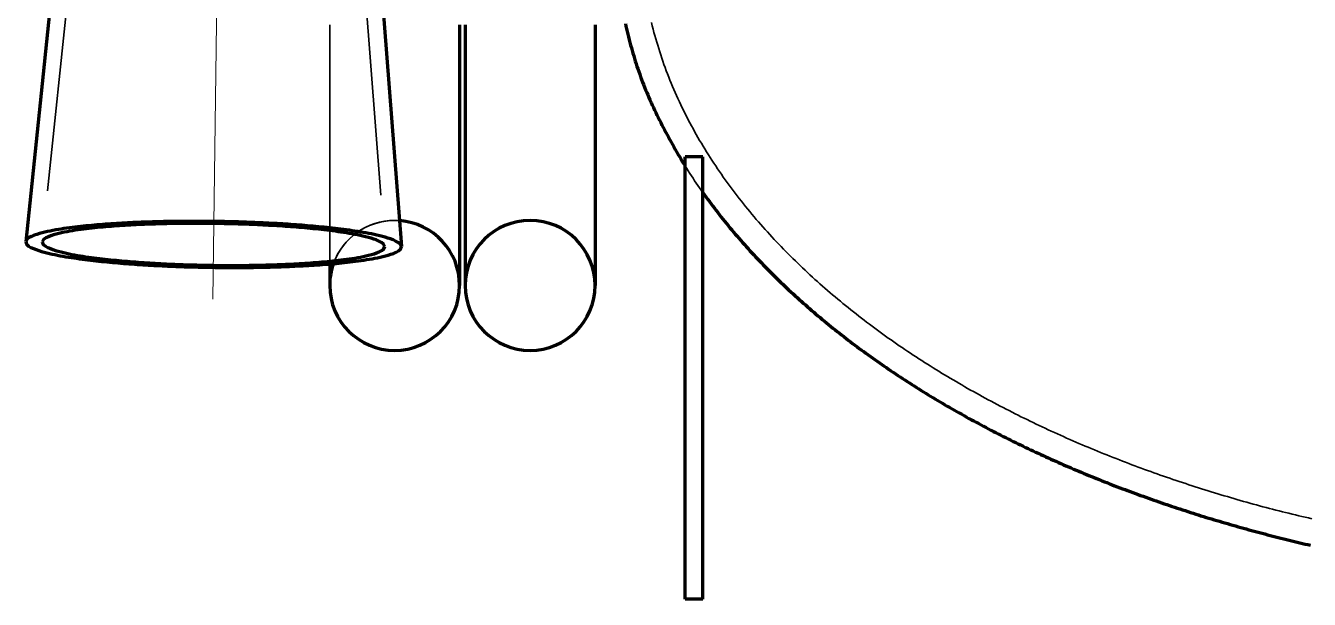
# Model space of a CAD drawing. Header units: millimetres. Extents: x 0 to 2382, y 0 to 420.
# Drawn here: x 259.26 to 282.48, y 216.5 to 226.87 of the extents above; entities that cross this region are included whole.
import ezdxf

# ---------------------------------------------------------------- set-up
doc = ezdxf.new("R2010")
doc.units = ezdxf.units.MM
doc.linetypes.add('IRAM-E-TRAZOS', pattern=[5, 4, -1])
doc.linetypes.add('IRAM-F-TRAZO-PUNTO', pattern=[20, 15, -2, 1, -2])
for name, color, linetype, lineweight in [('01-VISIBLE', 7, 'CONTINUOUS', 70), ('02-OCULTA', 4, 'IRAM-E-TRAZOS', 35), ('03-EJE', 1, 'IRAM-F-TRAZO-PUNTO', 18)]:
    doc.layers.add(name, color=color, linetype=linetype, lineweight=lineweight)

msp = doc.modelspace()

# ---------------------------------------------------------------- linework, layer by layer
at = {"layer": '01-VISIBLE'}
for p, q in [((261.32, 242.789), (259.262, 222.966)), ((264.52, 242.747), (266.061, 222.877)), ((271.512, 224.5), (271.192, 224.5)), ((271.192, 216.5), (271.192, 224.5)), ((271.512, 216.5), (271.512, 224.5)), ((271.512, 216.5), (271.192, 216.5))]:
    msp.add_line(p, q, dxfattribs=at)
for points in [[(267.112, 226.886), (267.112, 226.836), (267.112, 226.786), (267.112, 226.736), (267.112, 226.685), (267.112, 226.635), (267.112, 226.585), (267.112, 226.535), (267.112, 226.485), (267.112, 226.435), (267.112, 226.385), (267.112, 226.335), (267.112, 226.284), (267.112, 226.234), (267.112, 226.184), (267.112, 226.134), (267.112, 226.084), (267.112, 226.034), (267.112, 225.984), (267.112, 225.934), (267.112, 225.884), (267.112, 225.833), (267.112, 225.783), (267.112, 225.733), (267.112, 225.683), (267.112, 225.633), (267.112, 225.583), (267.112, 225.533), (267.112, 225.483), (267.112, 225.433), (267.112, 225.382), (267.112, 225.332), (267.112, 225.282), (267.112, 225.232), (267.112, 225.182), (267.112, 225.132), (267.112, 225.082), (267.112, 225.032), (267.112, 224.981), (267.112, 224.931), (267.112, 224.881), (267.112, 224.831), (267.112, 224.781), (267.112, 224.731), (267.112, 224.681), (267.112, 224.631), (267.112, 224.581), (267.112, 224.53), (267.112, 224.48), (267.112, 224.43), (267.112, 224.38), (267.112, 224.33), (267.112, 224.28), (267.112, 224.23), (267.112, 224.18), (267.112, 224.13), (267.112, 224.079), (267.112, 224.029), (267.112, 223.979), (267.112, 223.929), (267.112, 223.879), (267.112, 223.829), (267.112, 223.779), (267.112, 223.729), (267.112, 223.678), (267.112, 223.628), (267.112, 223.578), (267.112, 223.528), (267.112, 223.478), (267.112, 223.428), (267.112, 223.378), (267.112, 223.328), (267.112, 223.278), (267.112, 223.227), (267.112, 223.177), (267.112, 223.127), (267.112, 223.077), (267.112, 223.027), (267.112, 222.977), (267.112, 222.927), (267.112, 222.877), (267.112, 222.827), (267.112, 222.776), (267.112, 222.726), (267.112, 222.676), (267.112, 222.626), (267.112, 222.576), (267.112, 222.526), (267.112, 222.476), (267.112, 222.426), (267.112, 222.375), (267.112, 222.325), (267.112, 222.275), (267.112, 222.225), (267.112, 222.175)], [(267.212, 226.886), (267.212, 226.836), (267.212, 226.786), (267.212, 226.736), (267.212, 226.685), (267.212, 226.635), (267.212, 226.585), (267.212, 226.535), (267.212, 226.485), (267.212, 226.435), (267.212, 226.385), (267.212, 226.335), (267.212, 226.284), (267.212, 226.234), (267.212, 226.184), (267.212, 226.134), (267.212, 226.084), (267.212, 226.034), (267.212, 225.984), (267.212, 225.934), (267.212, 225.884), (267.212, 225.833), (267.212, 225.783), (267.212, 225.733), (267.212, 225.683), (267.212, 225.633), (267.212, 225.583), (267.212, 225.533), (267.212, 225.483), (267.212, 225.433), (267.212, 225.382), (267.212, 225.332), (267.212, 225.282), (267.212, 225.232), (267.212, 225.182), (267.212, 225.132), (267.212, 225.082), (267.212, 225.032), (267.212, 224.981), (267.212, 224.931), (267.212, 224.881), (267.212, 224.831), (267.212, 224.781), (267.212, 224.731), (267.212, 224.681), (267.212, 224.631), (267.212, 224.581), (267.212, 224.53), (267.212, 224.48), (267.212, 224.43), (267.212, 224.38), (267.212, 224.33), (267.212, 224.28), (267.212, 224.23), (267.212, 224.18), (267.212, 224.13), (267.212, 224.079), (267.212, 224.029), (267.212, 223.979), (267.212, 223.929), (267.212, 223.879), (267.212, 223.829), (267.212, 223.779), (267.212, 223.729), (267.212, 223.678), (267.212, 223.628), (267.212, 223.578), (267.212, 223.528), (267.212, 223.478), (267.212, 223.428), (267.212, 223.378), (267.212, 223.328), (267.212, 223.278), (267.212, 223.227), (267.212, 223.177), (267.212, 223.127), (267.212, 223.077), (267.212, 223.027), (267.212, 222.977), (267.212, 222.927), (267.212, 222.877), (267.212, 222.827), (267.212, 222.776), (267.212, 222.726), (267.212, 222.676), (267.212, 222.626), (267.212, 222.576), (267.212, 222.526), (267.212, 222.476), (267.212, 222.426), (267.212, 222.375), (267.212, 222.325), (267.212, 222.275), (267.212, 222.225), (267.212, 222.175)], [(269.562, 226.886), (269.562, 226.836), (269.562, 226.786), (269.562, 226.736), (269.562, 226.685), (269.562, 226.635), (269.562, 226.585), (269.562, 226.535), (269.562, 226.485), (269.562, 226.435), (269.562, 226.385), (269.562, 226.335), (269.562, 226.284), (269.562, 226.234), (269.562, 226.184), (269.562, 226.134), (269.562, 226.084), (269.562, 226.034), (269.562, 225.984), (269.562, 225.934), (269.562, 225.884), (269.562, 225.833), (269.562, 225.783), (269.562, 225.733), (269.562, 225.683), (269.562, 225.633), (269.562, 225.583), (269.562, 225.533), (269.562, 225.483), (269.562, 225.433), (269.562, 225.382), (269.562, 225.332), (269.562, 225.282), (269.562, 225.232), (269.562, 225.182), (269.562, 225.132), (269.562, 225.082), (269.562, 225.032), (269.562, 224.981), (269.562, 224.931), (269.562, 224.881), (269.562, 224.831), (269.562, 224.781), (269.562, 224.731), (269.562, 224.681), (269.562, 224.631), (269.562, 224.581), (269.562, 224.53), (269.562, 224.48), (269.562, 224.43), (269.562, 224.38), (269.562, 224.33), (269.562, 224.28), (269.562, 224.23), (269.562, 224.18), (269.562, 224.13), (269.562, 224.079), (269.562, 224.029), (269.562, 223.979), (269.562, 223.929), (269.562, 223.879), (269.562, 223.829), (269.562, 223.779), (269.562, 223.729), (269.562, 223.678), (269.562, 223.628), (269.562, 223.578), (269.562, 223.528), (269.562, 223.478), (269.562, 223.428), (269.562, 223.378), (269.562, 223.328), (269.562, 223.278), (269.562, 223.227), (269.562, 223.177), (269.562, 223.127), (269.562, 223.077), (269.562, 223.027), (269.562, 222.977), (269.562, 222.927), (269.562, 222.877), (269.562, 222.827), (269.562, 222.776), (269.562, 222.726), (269.562, 222.676), (269.562, 222.626), (269.562, 222.576), (269.562, 222.526), (269.562, 222.476), (269.562, 222.426), (269.562, 222.375), (269.562, 222.325), (269.562, 222.275), (269.562, 222.225), (269.562, 222.175)], [(270.11, 226.911), (270.121, 226.862), (270.133, 226.813), (270.144, 226.764), (270.156, 226.716), (270.168, 226.667), (270.18, 226.618), (270.193, 226.57), (270.206, 226.521), (270.219, 226.473), (270.233, 226.424), (270.247, 226.376), (270.261, 226.328), (270.275, 226.28), (270.29, 226.232), (270.305, 226.184), (270.32, 226.136), (270.336, 226.089), (270.352, 226.041), (270.369, 225.994), (270.386, 225.947), (270.403, 225.899), (270.421, 225.852), (270.439, 225.806), (270.458, 225.759), (270.476, 225.712), (270.496, 225.666), (270.515, 225.62), (270.535, 225.574), (270.555, 225.528), (270.575, 225.482), (270.596, 225.436), (270.617, 225.391), (270.638, 225.345), (270.66, 225.3), (270.682, 225.254), (270.704, 225.209), (270.726, 225.164), (270.749, 225.12), (270.771, 225.075), (270.794, 225.03), (270.818, 224.986), (270.841, 224.941), (270.865, 224.897), (270.889, 224.853), (270.913, 224.809), (270.937, 224.765), (270.962, 224.721), (270.987, 224.678), (271.012, 224.634), (271.037, 224.591), (271.062, 224.548), (271.088, 224.504), (271.114, 224.461), (271.14, 224.418), (271.166, 224.376), (271.192, 224.333)], [(271.512, 223.853), (271.542, 223.812), (271.571, 223.771), (271.6, 223.731), (271.63, 223.69), (271.66, 223.65), (271.69, 223.61), (271.72, 223.57), (271.751, 223.53), (271.782, 223.491), (271.813, 223.451), (271.844, 223.412), (271.875, 223.373), (271.906, 223.334), (271.938, 223.295), (271.97, 223.256), (272.002, 223.218), (272.034, 223.179), (272.066, 223.141), (272.099, 223.103), (272.131, 223.065), (272.164, 223.027), (272.197, 222.989), (272.23, 222.952), (272.263, 222.914), (272.297, 222.877), (272.33, 222.84), (272.364, 222.803), (272.398, 222.766), (272.432, 222.729), (272.466, 222.692), (272.501, 222.656), (272.535, 222.62), (272.57, 222.583), (272.605, 222.547), (272.64, 222.511), (272.675, 222.476), (272.71, 222.44), (272.745, 222.405), (272.781, 222.369), (272.816, 222.334), (272.852, 222.299), (272.888, 222.264), (272.924, 222.229), (272.96, 222.195), (272.996, 222.16), (273.033, 222.126), (273.069, 222.091), (273.106, 222.057), (273.143, 222.023), (273.18, 221.989), (273.217, 221.956), (273.254, 221.922), (273.291, 221.889), (273.329, 221.855), (273.366, 221.822), (273.404, 221.789), (273.442, 221.756), (273.48, 221.724), (273.518, 221.691), (273.556, 221.658), (273.594, 221.626), (273.633, 221.594), (273.671, 221.562), (273.71, 221.53), (273.748, 221.498), (273.787, 221.466), (273.826, 221.435), (273.865, 221.404), (273.904, 221.372), (273.944, 221.341), (273.983, 221.31), (274.022, 221.279), (274.062, 221.249), (274.102, 221.218), (274.141, 221.187), (274.181, 221.157), (274.221, 221.127), (274.261, 221.097), (274.301, 221.067), (274.342, 221.037), (274.382, 221.007), (274.422, 220.978), (274.463, 220.948), (274.504, 220.919), (274.544, 220.89), (274.585, 220.861), (274.626, 220.832), (274.667, 220.803), (274.708, 220.774), (274.749, 220.745), (274.79, 220.717), (274.832, 220.689), (274.873, 220.66), (274.915, 220.632), (274.956, 220.604), (274.998, 220.576), (275.039, 220.549), (275.081, 220.521), (275.123, 220.494), (275.165, 220.466), (275.207, 220.439), (275.249, 220.412), (275.291, 220.385), (275.334, 220.358), (275.376, 220.331), (275.419, 220.305), (275.461, 220.278), (275.504, 220.252), (275.546, 220.225), (275.589, 220.199), (275.632, 220.173), (275.675, 220.147), (275.718, 220.121), (275.761, 220.096), (275.804, 220.07), (275.847, 220.045), (275.89, 220.019), (275.933, 219.994), (275.977, 219.969), (276.02, 219.944), (276.064, 219.919), (276.107, 219.894), (276.151, 219.87), (276.194, 219.845), (276.238, 219.821), (276.282, 219.796), (276.326, 219.772), (276.37, 219.748), (276.414, 219.724), (276.458, 219.7), (276.502, 219.677), (276.546, 219.653), (276.59, 219.629), (276.635, 219.606), (276.679, 219.583), (276.723, 219.56), (276.768, 219.536), (276.812, 219.514), (276.857, 219.491), (276.902, 219.468), (276.946, 219.445), (276.991, 219.423), (277.036, 219.4), (277.081, 219.378), (277.126, 219.356), (277.171, 219.334), (277.216, 219.312), (277.261, 219.29), (277.306, 219.268), (277.351, 219.246), (277.396, 219.225), (277.441, 219.203), (277.487, 219.182), (277.532, 219.161), (277.578, 219.14), (277.623, 219.119), (277.669, 219.098), (277.714, 219.077), (277.76, 219.056), (277.805, 219.036), (277.851, 219.015), (277.897, 218.995), (277.943, 218.975), (277.989, 218.954), (278.035, 218.934), (278.08, 218.914), (278.126, 218.894), (278.173, 218.875), (278.219, 218.855), (278.265, 218.835), (278.311, 218.816), (278.357, 218.797), (278.403, 218.777), (278.45, 218.758), (278.496, 218.739), (278.542, 218.72), (278.589, 218.701), (278.635, 218.683), (278.682, 218.664), (278.728, 218.645), (278.775, 218.627), (278.821, 218.609), (278.868, 218.59), (278.915, 218.572), (278.961, 218.554), (279.008, 218.536), (279.055, 218.518), (279.102, 218.5), (279.149, 218.483), (279.196, 218.465), (279.243, 218.448), (279.29, 218.43), (279.337, 218.413), (279.384, 218.396), (279.431, 218.379), (279.478, 218.362), (279.525, 218.345), (279.572, 218.328), (279.62, 218.311), (279.667, 218.295), (279.714, 218.278), (279.761, 218.262), (279.809, 218.246), (279.856, 218.229), (279.904, 218.213), (279.951, 218.197), (279.999, 218.181), (280.046, 218.165), (280.094, 218.15), (280.141, 218.134), (280.189, 218.118), (280.237, 218.103), (280.284, 218.087), (280.332, 218.072), (280.38, 218.057), (280.427, 218.042), (280.475, 218.027), (280.523, 218.012), (280.571, 217.997), (280.619, 217.982), (280.667, 217.968), (280.715, 217.953), (280.763, 217.939), (280.811, 217.924), (280.859, 217.91), (280.907, 217.896), (280.955, 217.882), (281.003, 217.868), (281.051, 217.854), (281.099, 217.84), (281.147, 217.826), (281.195, 217.813), (281.244, 217.799), (281.292, 217.786), (281.34, 217.772), (281.389, 217.759), (281.437, 217.746), (281.485, 217.733), (281.534, 217.72), (281.582, 217.707), (281.63, 217.694), (281.679, 217.681), (281.727, 217.668), (281.776, 217.656), (281.824, 217.643), (281.873, 217.631), (281.921, 217.619), (281.97, 217.606), (282.019, 217.594), (282.067, 217.582), (282.116, 217.57), (282.165, 217.558), (282.213, 217.547), (282.262, 217.535), (282.311, 217.523), (282.36, 217.512), (282.408, 217.5), (282.457, 217.489), (282.506, 217.478)], [(264.361, 223.254), (264.311, 223.258), (264.261, 223.262), (264.211, 223.266), (264.161, 223.269), (264.111, 223.273), (264.061, 223.276), (264.011, 223.28), (263.961, 223.283), (263.911, 223.286), (263.861, 223.289), (263.811, 223.292), (263.76, 223.295), (263.71, 223.297), (263.66, 223.3), (263.61, 223.302), (263.56, 223.305), (263.51, 223.307), (263.46, 223.309), (263.41, 223.311), (263.36, 223.313), (263.309, 223.315), (263.259, 223.317), (263.209, 223.319), (263.159, 223.32), (263.109, 223.322), (263.059, 223.323), (263.008, 223.324), (262.958, 223.326), (262.908, 223.327), (262.858, 223.328), (262.808, 223.329), (262.758, 223.33), (262.708, 223.33), (262.657, 223.331), (262.607, 223.332), (262.557, 223.332), (262.507, 223.333), (262.457, 223.333), (262.406, 223.333), (262.356, 223.333), (262.306, 223.333), (262.256, 223.333), (262.206, 223.333), (262.156, 223.333), (262.105, 223.333), (262.055, 223.332), (262.005, 223.332), (261.955, 223.331), (261.905, 223.33), (261.855, 223.33), (261.804, 223.329), (261.754, 223.328), (261.704, 223.327), (261.654, 223.325), (261.604, 223.324), (261.554, 223.323), (261.504, 223.321), (261.453, 223.319), (261.403, 223.318), (261.353, 223.316), (261.303, 223.314), (261.253, 223.312), (261.203, 223.31), (261.153, 223.307), (261.102, 223.305), (261.052, 223.302), (261.002, 223.3), (260.952, 223.297), (260.902, 223.294), (260.852, 223.291), (260.802, 223.287), (260.752, 223.284), (260.702, 223.28), (260.652, 223.277), (260.602, 223.273), (260.552, 223.269), (260.502, 223.264), (260.452, 223.26), (260.402, 223.255), (260.352, 223.25), (260.302, 223.245), (260.252, 223.24), (260.202, 223.234), (260.152, 223.228), (260.103, 223.222), (260.053, 223.216), (260.003, 223.209), (259.953, 223.202), (259.904, 223.194), (259.854, 223.186), (259.805, 223.178), (259.756, 223.169), (259.706, 223.159), (259.657, 223.149), (259.608, 223.138), (259.56, 223.126), (259.511, 223.113), (259.463, 223.098), (259.416, 223.082), (259.369, 223.062), (259.325, 223.039), (259.285, 223.009), (259.262, 222.966)], [(264.211, 223.224), (264.161, 223.228), (264.111, 223.232), (264.061, 223.236), (264.011, 223.239), (263.961, 223.243), (263.911, 223.246), (263.861, 223.25), (263.811, 223.253), (263.761, 223.256), (263.711, 223.259), (263.661, 223.261), (263.611, 223.264), (263.561, 223.267), (263.511, 223.269), (263.461, 223.271), (263.411, 223.274), (263.361, 223.276), (263.311, 223.278), (263.26, 223.28), (263.21, 223.281), (263.16, 223.283), (263.11, 223.285), (263.06, 223.286), (263.01, 223.288), (262.96, 223.289), (262.91, 223.29), (262.86, 223.291), (262.81, 223.292), (262.759, 223.293), (262.709, 223.294), (262.659, 223.294), (262.609, 223.295), (262.559, 223.296), (262.509, 223.296), (262.459, 223.296), (262.409, 223.296), (262.358, 223.297), (262.308, 223.297), (262.258, 223.296), (262.208, 223.296), (262.158, 223.296), (262.108, 223.295), (262.058, 223.295), (262.008, 223.294), (261.957, 223.294), (261.907, 223.293), (261.857, 223.292), (261.807, 223.291), (261.757, 223.29), (261.707, 223.288), (261.657, 223.287), (261.607, 223.285), (261.557, 223.284), (261.506, 223.282), (261.456, 223.28), (261.406, 223.278), (261.356, 223.276), (261.306, 223.274), (261.256, 223.271), (261.206, 223.269), (261.156, 223.266), (261.106, 223.263), (261.056, 223.26), (261.006, 223.257), (260.956, 223.254), (260.906, 223.251), (260.856, 223.247), (260.806, 223.243), (260.756, 223.239), (260.706, 223.235), (260.656, 223.23), (260.606, 223.226), (260.556, 223.221), (260.506, 223.216), (260.456, 223.21), (260.407, 223.205), (260.357, 223.199), (260.307, 223.193), (260.257, 223.186), (260.208, 223.179), (260.158, 223.172), (260.109, 223.164), (260.059, 223.155), (260.01, 223.146), (259.961, 223.137), (259.912, 223.126), (259.863, 223.115), (259.814, 223.103), (259.766, 223.089), (259.719, 223.073), (259.672, 223.055), (259.627, 223.033), (259.586, 223.004), (259.562, 222.961)], [(265.761, 222.88), (265.737, 222.924), (265.697, 222.954), (265.652, 222.978), (265.605, 222.997), (265.558, 223.014), (265.51, 223.029), (265.461, 223.043), (265.412, 223.056), (265.363, 223.067), (265.313, 223.078), (265.264, 223.088), (265.214, 223.098), (265.164, 223.107), (265.115, 223.116), (265.065, 223.124), (265.015, 223.132), (264.965, 223.14), (264.915, 223.147), (264.865, 223.154), (264.815, 223.161), (264.764, 223.167), (264.714, 223.173), (264.664, 223.179), (264.614, 223.185), (264.564, 223.191), (264.513, 223.196), (264.463, 223.201), (264.413, 223.206), (264.362, 223.211), (264.312, 223.215), (264.262, 223.22), (264.211, 223.224)], [(266.061, 222.877), (266.038, 222.921), (265.999, 222.953), (265.954, 222.977), (265.908, 222.998), (265.861, 223.016), (265.812, 223.032), (265.764, 223.046), (265.715, 223.06), (265.666, 223.072), (265.616, 223.084), (265.567, 223.094), (265.517, 223.105), (265.467, 223.115), (265.418, 223.124), (265.368, 223.133), (265.318, 223.141), (265.268, 223.149), (265.218, 223.157), (265.167, 223.164), (265.117, 223.172), (265.067, 223.179), (265.017, 223.185), (264.966, 223.192), (264.916, 223.198), (264.866, 223.204), (264.815, 223.21), (264.765, 223.215), (264.715, 223.221), (264.664, 223.226), (264.614, 223.231), (264.563, 223.236), (264.513, 223.24), (264.462, 223.245), (264.412, 223.249), (264.361, 223.254)], [(259.262, 222.966), (259.278, 222.919), (259.315, 222.886), (259.358, 222.861), (259.404, 222.84), (259.45, 222.822), (259.498, 222.805), (259.546, 222.791), (259.594, 222.777), (259.642, 222.765), (259.691, 222.753), (259.74, 222.742), (259.789, 222.732), (259.838, 222.722), (259.887, 222.713), (259.937, 222.704), (259.986, 222.695), (260.035, 222.687), (260.085, 222.679), (260.134, 222.672), (260.184, 222.665), (260.233, 222.658), (260.283, 222.651), (260.333, 222.645), (260.382, 222.638), (260.432, 222.632), (260.482, 222.627), (260.532, 222.621), (260.581, 222.616), (260.631, 222.61), (260.681, 222.605), (260.731, 222.6), (260.781, 222.596), (260.831, 222.591), (260.881, 222.587), (260.93, 222.582), (260.98, 222.578), (261.03, 222.574), (261.08, 222.57), (261.13, 222.566), (261.18, 222.563), (261.23, 222.559), (261.28, 222.556), (261.33, 222.552), (261.38, 222.549), (261.43, 222.546), (261.48, 222.543), (261.53, 222.54), (261.58, 222.538), (261.63, 222.535), (261.68, 222.533), (261.73, 222.53), (261.78, 222.528), (261.83, 222.526), (261.88, 222.523), (261.93, 222.521), (261.98, 222.519), (262.03, 222.518), (262.08, 222.516), (262.13, 222.514), (262.18, 222.513), (262.23, 222.511), (262.28, 222.51), (262.331, 222.509), (262.381, 222.507), (262.431, 222.506), (262.481, 222.505), (262.531, 222.504), (262.581, 222.503), (262.631, 222.503), (262.681, 222.502), (262.731, 222.501), (262.781, 222.501), (262.831, 222.501), (262.881, 222.5), (262.931, 222.5), (262.982, 222.5), (263.032, 222.5), (263.082, 222.5), (263.132, 222.5), (263.182, 222.5), (263.232, 222.501), (263.282, 222.501), (263.332, 222.502), (263.382, 222.502), (263.432, 222.503), (263.482, 222.504), (263.532, 222.505), (263.582, 222.506), (263.632, 222.507), (263.683, 222.508), (263.733, 222.51), (263.783, 222.511), (263.833, 222.513), (263.883, 222.514), (263.933, 222.516), (263.983, 222.518), (264.033, 222.52), (264.083, 222.522), (264.133, 222.524), (264.183, 222.527), (264.233, 222.529), (264.283, 222.532), (264.333, 222.534), (264.383, 222.537), (264.433, 222.54), (264.483, 222.543), (264.533, 222.547), (264.583, 222.55), (264.633, 222.554), (264.683, 222.558), (264.733, 222.562), (264.783, 222.566), (264.833, 222.57), (264.882, 222.574), (264.932, 222.579), (264.982, 222.584), (265.032, 222.589), (265.082, 222.595), (265.131, 222.6), (265.181, 222.606), (265.231, 222.612), (265.281, 222.619), (265.33, 222.626), (265.38, 222.633), (265.429, 222.641), (265.479, 222.649), (265.528, 222.657), (265.577, 222.666), (265.626, 222.676), (265.675, 222.686), (265.724, 222.698), (265.773, 222.71), (265.821, 222.723), (265.869, 222.738), (265.916, 222.755), (265.962, 222.775), (266.006, 222.799), (266.044, 222.831), (266.061, 222.877)], [(259.562, 222.961), (259.579, 222.916), (259.618, 222.884), (259.662, 222.86), (259.709, 222.84), (259.756, 222.822), (259.804, 222.807), (259.852, 222.793), (259.901, 222.78), (259.95, 222.768), (259.999, 222.757), (260.048, 222.747), (260.098, 222.737), (260.147, 222.728), (260.197, 222.719), (260.247, 222.711), (260.296, 222.703), (260.346, 222.695), (260.396, 222.688), (260.446, 222.681), (260.496, 222.674), (260.546, 222.668), (260.596, 222.661), (260.646, 222.655), (260.696, 222.65), (260.746, 222.644), (260.796, 222.639), (260.846, 222.634), (260.896, 222.629), (260.946, 222.624), (260.997, 222.619), (261.047, 222.615), (261.097, 222.611), (261.147, 222.606), (261.197, 222.602), (261.248, 222.599), (261.298, 222.595), (261.348, 222.591), (261.398, 222.588), (261.449, 222.585), (261.499, 222.581), (261.549, 222.578), (261.599, 222.575), (261.65, 222.573), (261.7, 222.57), (261.75, 222.567), (261.801, 222.565), (261.851, 222.562), (261.901, 222.56), (261.952, 222.558), (262.002, 222.556), (262.052, 222.554), (262.103, 222.552), (262.153, 222.55), (262.203, 222.549), (262.254, 222.547), (262.304, 222.546), (262.354, 222.545), (262.405, 222.543), (262.455, 222.542), (262.505, 222.541), (262.556, 222.54), (262.606, 222.54), (262.656, 222.539), (262.707, 222.538), (262.757, 222.538), (262.808, 222.537), (262.858, 222.537), (262.908, 222.537), (262.959, 222.537), (263.009, 222.537), (263.059, 222.537), (263.11, 222.537), (263.16, 222.537), (263.211, 222.538), (263.261, 222.538), (263.311, 222.539), (263.362, 222.54), (263.412, 222.54), (263.462, 222.541), (263.513, 222.542), (263.563, 222.544), (263.613, 222.545), (263.664, 222.546), (263.714, 222.548), (263.765, 222.549), (263.815, 222.551), (263.865, 222.553), (263.916, 222.555), (263.966, 222.557), (264.016, 222.559), (264.066, 222.562), (264.117, 222.564), (264.167, 222.567), (264.217, 222.57), (264.268, 222.573), (264.318, 222.576), (264.368, 222.579), (264.418, 222.583), (264.469, 222.587), (264.519, 222.59), (264.569, 222.594), (264.619, 222.599), (264.669, 222.603), (264.72, 222.608), (264.77, 222.613), (264.82, 222.618), (264.87, 222.623), (264.92, 222.629), (264.97, 222.635), (265.02, 222.641), (265.07, 222.648), (265.12, 222.655), (265.17, 222.662), (265.219, 222.67), (265.269, 222.679), (265.319, 222.688), (265.368, 222.698), (265.417, 222.708), (265.466, 222.72), (265.515, 222.733), (265.563, 222.747), (265.611, 222.763), (265.658, 222.781), (265.702, 222.805), (265.742, 222.835), (265.761, 222.88)], [(264.762, 222.564), (264.762, 222.508), (264.762, 222.453), (264.762, 222.397), (264.762, 222.342), (264.762, 222.286), (264.762, 222.231), (264.762, 222.175)]]:
    msp.add_lwpolyline(points, dxfattribs=at)
for centre, start, end in [((265.937, 222.175), 0, 85.7583), ((268.387, 222.175), 90, 180), ((268.387, 222.175), 0, 90), ((265.937, 222.175), 160.3675, 180), ((265.937, 222.175), -180, -90), ((265.937, 222.175), 179.9981, -180), ((265.937, 222.175), 180, 0), ((265.937, 222.175), -90, 0), ((265.937, 222.175), 0, 0.0019), ((268.387, 222.175), -180, -90), ((268.387, 222.175), 179.9981, -180), ((268.387, 222.175), 180, 0), ((268.387, 222.175), -90, 0), ((268.387, 222.175), 0, 0.0019)]:
    msp.add_arc(centre, 1.175, start, end, dxfattribs=at)
at = {"layer": '02-OCULTA'}
for p, q in [((261.62, 242.785), (259.562, 222.961)), ((264.22, 242.751), (265.761, 222.88)), ((271.512, 224.5), (271.192, 224.5)), ((271.192, 216.5), (271.192, 224.5)), ((271.512, 216.5), (271.512, 224.5)), ((271.512, 216.5), (271.192, 216.5))]:
    msp.add_line(p, q, dxfattribs=at)
for points in [[(264.762, 226.886), (264.762, 226.836), (264.762, 226.786), (264.762, 226.736), (264.762, 226.685), (264.762, 226.635), (264.762, 226.585), (264.762, 226.535), (264.762, 226.485), (264.762, 226.435), (264.762, 226.385), (264.762, 226.335), (264.762, 226.284), (264.762, 226.234), (264.762, 226.184), (264.762, 226.134), (264.762, 226.084), (264.762, 226.034), (264.762, 225.984), (264.762, 225.934), (264.762, 225.884), (264.762, 225.833), (264.762, 225.783), (264.762, 225.733), (264.762, 225.683), (264.762, 225.633), (264.762, 225.583), (264.762, 225.533), (264.762, 225.483), (264.762, 225.433), (264.762, 225.382), (264.762, 225.332), (264.762, 225.282), (264.762, 225.232), (264.762, 225.182), (264.762, 225.132), (264.762, 225.082), (264.762, 225.032), (264.762, 224.981), (264.762, 224.931), (264.762, 224.881), (264.762, 224.831), (264.762, 224.781), (264.762, 224.731), (264.762, 224.681), (264.762, 224.631), (264.762, 224.581), (264.762, 224.53), (264.762, 224.48), (264.762, 224.43), (264.762, 224.38), (264.762, 224.33), (264.762, 224.28), (264.762, 224.23), (264.762, 224.18), (264.762, 224.13), (264.762, 224.079), (264.762, 224.029), (264.762, 223.979), (264.762, 223.929), (264.762, 223.879), (264.762, 223.829), (264.762, 223.779), (264.762, 223.729), (264.762, 223.678), (264.762, 223.628), (264.762, 223.578), (264.762, 223.528), (264.762, 223.478), (264.762, 223.428), (264.762, 223.378), (264.762, 223.328), (264.762, 223.278), (264.762, 223.227), (264.762, 223.177), (264.762, 223.127), (264.762, 223.077), (264.762, 223.027), (264.762, 222.977), (264.762, 222.927), (264.762, 222.877), (264.762, 222.827), (264.762, 222.776), (264.762, 222.726), (264.762, 222.676), (264.762, 222.626), (264.762, 222.576), (264.762, 222.526), (264.762, 222.476), (264.762, 222.426), (264.762, 222.375), (264.762, 222.325), (264.762, 222.275), (264.762, 222.225), (264.762, 222.175)], [(264.762, 226.879), (264.762, 226.829), (264.762, 226.779), (264.762, 226.728), (264.762, 226.678), (264.762, 226.628), (264.762, 226.578), (264.762, 226.528), (264.762, 226.477), (264.762, 226.427), (264.762, 226.377), (264.762, 226.327), (264.762, 226.277), (264.762, 226.227), (264.762, 226.176), (264.762, 226.126), (264.762, 226.076), (264.762, 226.026), (264.762, 225.976), (264.762, 225.926), (264.762, 225.875), (264.762, 225.825), (264.762, 225.775), (264.762, 225.725), (264.762, 225.675), (264.762, 225.625), (264.762, 225.574), (264.762, 225.524), (264.762, 225.474), (264.762, 225.424), (264.762, 225.374), (264.762, 225.323), (264.762, 225.273), (264.762, 225.223), (264.762, 225.173), (264.762, 225.123), (264.762, 225.073), (264.762, 225.022), (264.762, 224.972), (264.762, 224.922), (264.762, 224.872), (264.762, 224.822), (264.762, 224.772), (264.762, 224.721), (264.762, 224.671), (264.762, 224.621), (264.762, 224.571), (264.762, 224.521), (264.762, 224.471), (264.762, 224.42), (264.762, 224.37), (264.762, 224.32), (264.762, 224.27), (264.762, 224.22), (264.762, 224.169), (264.762, 224.119), (264.762, 224.069), (264.762, 224.019), (264.762, 223.969), (264.762, 223.919), (264.762, 223.868), (264.762, 223.818), (264.762, 223.768), (264.762, 223.718), (264.762, 223.668), (264.762, 223.618), (264.762, 223.567), (264.762, 223.517), (264.762, 223.467), (264.762, 223.417), (264.762, 223.367), (264.762, 223.317), (264.762, 223.266), (264.762, 223.216), (264.762, 223.166), (264.762, 223.116), (264.762, 223.066), (264.762, 223.015), (264.762, 222.965), (264.762, 222.915), (264.762, 222.865), (264.762, 222.815), (264.762, 222.765), (264.762, 222.714), (264.762, 222.664), (264.762, 222.614), (264.762, 222.564)], [(267.112, 226.886), (267.112, 226.836), (267.112, 226.786), (267.112, 226.736), (267.112, 226.685), (267.112, 226.635), (267.112, 226.585), (267.112, 226.535), (267.112, 226.485), (267.112, 226.435), (267.112, 226.385), (267.112, 226.335), (267.112, 226.284), (267.112, 226.234), (267.112, 226.184), (267.112, 226.134), (267.112, 226.084), (267.112, 226.034), (267.112, 225.984), (267.112, 225.934), (267.112, 225.884), (267.112, 225.833), (267.112, 225.783), (267.112, 225.733), (267.112, 225.683), (267.112, 225.633), (267.112, 225.583), (267.112, 225.533), (267.112, 225.483), (267.112, 225.433), (267.112, 225.382), (267.112, 225.332), (267.112, 225.282), (267.112, 225.232), (267.112, 225.182), (267.112, 225.132), (267.112, 225.082), (267.112, 225.032), (267.112, 224.981), (267.112, 224.931), (267.112, 224.881), (267.112, 224.831), (267.112, 224.781), (267.112, 224.731), (267.112, 224.681), (267.112, 224.631), (267.112, 224.581), (267.112, 224.53), (267.112, 224.48), (267.112, 224.43), (267.112, 224.38), (267.112, 224.33), (267.112, 224.28), (267.112, 224.23), (267.112, 224.18), (267.112, 224.13), (267.112, 224.079), (267.112, 224.029), (267.112, 223.979), (267.112, 223.929), (267.112, 223.879), (267.112, 223.829), (267.112, 223.779), (267.112, 223.729), (267.112, 223.678), (267.112, 223.628), (267.112, 223.578), (267.112, 223.528), (267.112, 223.478), (267.112, 223.428), (267.112, 223.378), (267.112, 223.328), (267.112, 223.278), (267.112, 223.227), (267.112, 223.177), (267.112, 223.127), (267.112, 223.077), (267.112, 223.027), (267.112, 222.977), (267.112, 222.927), (267.112, 222.877), (267.112, 222.827), (267.112, 222.776), (267.112, 222.726), (267.112, 222.676), (267.112, 222.626), (267.112, 222.576), (267.112, 222.526), (267.112, 222.476), (267.112, 222.426), (267.112, 222.375), (267.112, 222.325), (267.112, 222.275), (267.112, 222.225), (267.112, 222.175)], [(267.212, 226.886), (267.212, 226.836), (267.212, 226.786), (267.212, 226.736), (267.212, 226.685), (267.212, 226.635), (267.212, 226.585), (267.212, 226.535), (267.212, 226.485), (267.212, 226.435), (267.212, 226.385), (267.212, 226.335), (267.212, 226.284), (267.212, 226.234), (267.212, 226.184), (267.212, 226.134), (267.212, 226.084), (267.212, 226.034), (267.212, 225.984), (267.212, 225.934), (267.212, 225.884), (267.212, 225.833), (267.212, 225.783), (267.212, 225.733), (267.212, 225.683), (267.212, 225.633), (267.212, 225.583), (267.212, 225.533), (267.212, 225.483), (267.212, 225.433), (267.212, 225.382), (267.212, 225.332), (267.212, 225.282), (267.212, 225.232), (267.212, 225.182), (267.212, 225.132), (267.212, 225.082), (267.212, 225.032), (267.212, 224.981), (267.212, 224.931), (267.212, 224.881), (267.212, 224.831), (267.212, 224.781), (267.212, 224.731), (267.212, 224.681), (267.212, 224.631), (267.212, 224.581), (267.212, 224.53), (267.212, 224.48), (267.212, 224.43), (267.212, 224.38), (267.212, 224.33), (267.212, 224.28), (267.212, 224.23), (267.212, 224.18), (267.212, 224.13), (267.212, 224.079), (267.212, 224.029), (267.212, 223.979), (267.212, 223.929), (267.212, 223.879), (267.212, 223.829), (267.212, 223.779), (267.212, 223.729), (267.212, 223.678), (267.212, 223.628), (267.212, 223.578), (267.212, 223.528), (267.212, 223.478), (267.212, 223.428), (267.212, 223.378), (267.212, 223.328), (267.212, 223.278), (267.212, 223.227), (267.212, 223.177), (267.212, 223.127), (267.212, 223.077), (267.212, 223.027), (267.212, 222.977), (267.212, 222.927), (267.212, 222.877), (267.212, 222.827), (267.212, 222.776), (267.212, 222.726), (267.212, 222.676), (267.212, 222.626), (267.212, 222.576), (267.212, 222.526), (267.212, 222.476), (267.212, 222.426), (267.212, 222.375), (267.212, 222.325), (267.212, 222.275), (267.212, 222.225), (267.212, 222.175)], [(269.562, 226.886), (269.562, 226.836), (269.562, 226.786), (269.562, 226.736), (269.562, 226.685), (269.562, 226.635), (269.562, 226.585), (269.562, 226.535), (269.562, 226.485), (269.562, 226.435), (269.562, 226.385), (269.562, 226.335), (269.562, 226.284), (269.562, 226.234), (269.562, 226.184), (269.562, 226.134), (269.562, 226.084), (269.562, 226.034), (269.562, 225.984), (269.562, 225.934), (269.562, 225.884), (269.562, 225.833), (269.562, 225.783), (269.562, 225.733), (269.562, 225.683), (269.562, 225.633), (269.562, 225.583), (269.562, 225.533), (269.562, 225.483), (269.562, 225.433), (269.562, 225.382), (269.562, 225.332), (269.562, 225.282), (269.562, 225.232), (269.562, 225.182), (269.562, 225.132), (269.562, 225.082), (269.562, 225.032), (269.562, 224.981), (269.562, 224.931), (269.562, 224.881), (269.562, 224.831), (269.562, 224.781), (269.562, 224.731), (269.562, 224.681), (269.562, 224.631), (269.562, 224.581), (269.562, 224.53), (269.562, 224.48), (269.562, 224.43), (269.562, 224.38), (269.562, 224.33), (269.562, 224.28), (269.562, 224.23), (269.562, 224.18), (269.562, 224.13), (269.562, 224.079), (269.562, 224.029), (269.562, 223.979), (269.562, 223.929), (269.562, 223.879), (269.562, 223.829), (269.562, 223.779), (269.562, 223.729), (269.562, 223.678), (269.562, 223.628), (269.562, 223.578), (269.562, 223.528), (269.562, 223.478), (269.562, 223.428), (269.562, 223.378), (269.562, 223.328), (269.562, 223.278), (269.562, 223.227), (269.562, 223.177), (269.562, 223.127), (269.562, 223.077), (269.562, 223.027), (269.562, 222.977), (269.562, 222.927), (269.562, 222.877), (269.562, 222.827), (269.562, 222.776), (269.562, 222.726), (269.562, 222.676), (269.562, 222.626), (269.562, 222.576), (269.562, 222.526), (269.562, 222.476), (269.562, 222.426), (269.562, 222.375), (269.562, 222.325), (269.562, 222.275), (269.562, 222.225), (269.562, 222.175)], [(270.583, 226.926), (270.597, 226.867), (270.612, 226.808), (270.628, 226.75), (270.644, 226.691), (270.66, 226.633), (270.677, 226.574), (270.695, 226.516), (270.713, 226.458), (270.731, 226.4), (270.75, 226.343), (270.769, 226.285), (270.789, 226.228), (270.809, 226.17), (270.83, 226.113), (270.851, 226.056), (270.873, 226), (270.895, 225.943), (270.917, 225.887), (270.94, 225.83), (270.964, 225.774), (270.987, 225.719), (271.012, 225.663), (271.036, 225.607), (271.061, 225.552), (271.087, 225.497), (271.113, 225.442), (271.139, 225.387), (271.166, 225.333), (271.193, 225.278), (271.22, 225.224), (271.248, 225.17), (271.276, 225.117), (271.305, 225.063), (271.334, 225.01), (271.363, 224.957), (271.393, 224.904), (271.423, 224.851), (271.454, 224.798), (271.485, 224.746), (271.516, 224.694), (271.547, 224.642), (271.579, 224.591), (271.612, 224.539), (271.644, 224.488), (271.677, 224.437), (271.71, 224.386), (271.744, 224.335), (271.778, 224.285), (271.812, 224.235), (271.847, 224.185), (271.882, 224.135), (271.917, 224.086), (271.952, 224.037), (271.988, 223.988), (272.024, 223.939), (272.061, 223.89), (272.097, 223.842), (272.134, 223.794), (272.171, 223.746), (272.209, 223.698), (272.247, 223.65), (272.285, 223.603), (272.323, 223.556), (272.362, 223.509), (272.4, 223.462), (272.44, 223.416), (272.479, 223.37), (272.519, 223.324), (272.559, 223.278), (272.599, 223.232), (272.639, 223.187), (272.68, 223.142), (272.721, 223.097), (272.762, 223.052), (272.803, 223.008), (272.845, 222.964), (272.887, 222.92), (272.929, 222.876), (272.971, 222.832), (273.013, 222.789), (273.056, 222.746), (273.099, 222.703), (273.142, 222.66), (273.185, 222.618), (273.229, 222.575), (273.273, 222.533), (273.317, 222.491), (273.361, 222.45), (273.405, 222.408), (273.45, 222.367), (273.494, 222.326), (273.539, 222.285), (273.585, 222.244), (273.63, 222.204), (273.675, 222.164), (273.721, 222.124), (273.767, 222.084), (273.813, 222.044), (273.859, 222.005), (273.906, 221.966), (273.952, 221.927), (273.999, 221.888), (274.046, 221.849), (274.093, 221.811), (274.14, 221.773), (274.187, 221.735), (274.235, 221.697), (274.283, 221.66), (274.331, 221.622), (274.379, 221.585), (274.427, 221.548), (274.475, 221.511), (274.524, 221.475), (274.572, 221.438), (274.621, 221.402), (274.67, 221.366), (274.719, 221.331), (274.768, 221.295), (274.817, 221.26), (274.867, 221.224), (274.917, 221.189), (274.966, 221.155), (275.016, 221.12), (275.066, 221.085), (275.116, 221.051), (275.167, 221.017), (275.217, 220.983), (275.267, 220.95), (275.318, 220.916), (275.369, 220.883), (275.42, 220.85), (275.471, 220.817), (275.522, 220.784), (275.573, 220.751), (275.625, 220.719), (275.676, 220.687), (275.728, 220.655), (275.779, 220.623), (275.831, 220.591), (275.883, 220.56), (275.935, 220.528), (275.987, 220.497), (276.039, 220.466), (276.092, 220.436), (276.144, 220.405), (276.197, 220.375), (276.249, 220.344), (276.302, 220.314), (276.355, 220.284), (276.408, 220.255), (276.461, 220.225), (276.514, 220.196), (276.567, 220.167), (276.621, 220.137), (276.674, 220.109), (276.728, 220.08), (276.781, 220.051), (276.835, 220.023), (276.889, 219.995), (276.943, 219.967), (276.996, 219.939), (277.05, 219.911), (277.105, 219.884), (277.159, 219.856), (277.213, 219.829), (277.267, 219.802), (277.322, 219.775), (277.376, 219.749), (277.431, 219.722), (277.486, 219.696), (277.541, 219.669), (277.595, 219.643), (277.65, 219.617), (277.705, 219.592), (277.76, 219.566), (277.815, 219.541), (277.871, 219.515), (277.926, 219.49), (277.981, 219.465), (278.037, 219.441), (278.092, 219.416), (278.148, 219.391), (278.203, 219.367), (278.259, 219.343), (278.315, 219.319), (278.371, 219.295), (278.427, 219.271), (278.483, 219.248), (278.539, 219.224), (278.595, 219.201), (278.651, 219.178), (278.707, 219.155), (278.763, 219.132), (278.82, 219.11), (278.876, 219.087), (278.933, 219.065), (278.989, 219.043), (279.046, 219.021), (279.102, 218.999), (279.159, 218.977), (279.216, 218.955), (279.273, 218.934), (279.329, 218.913), (279.386, 218.891), (279.443, 218.87), (279.5, 218.849), (279.557, 218.829), (279.614, 218.808), (279.672, 218.788), (279.729, 218.767), (279.786, 218.747), (279.843, 218.727), (279.901, 218.707), (279.958, 218.688), (280.016, 218.668), (280.073, 218.649), (280.131, 218.629), (280.188, 218.61), (280.246, 218.591), (280.304, 218.572), (280.362, 218.553), (280.419, 218.535), (280.477, 218.516), (280.535, 218.498), (280.593, 218.48), (280.651, 218.462), (280.709, 218.444), (280.767, 218.426), (280.825, 218.408), (280.883, 218.39), (280.941, 218.373), (281, 218.356), (281.058, 218.339), (281.116, 218.322), (281.174, 218.305), (281.233, 218.288), (281.291, 218.271), (281.35, 218.255), (281.408, 218.239), (281.467, 218.222), (281.525, 218.206), (281.584, 218.191), (281.642, 218.175), (281.701, 218.159), (281.76, 218.144), (281.819, 218.129), (281.878, 218.114), (281.936, 218.099), (281.995, 218.084), (282.054, 218.069), (282.113, 218.055), (282.172, 218.04), (282.231, 218.026), (282.29, 218.012), (282.349, 217.998), (282.408, 217.984), (282.468, 217.971), (282.527, 217.957)], [(271.192, 224.5), (271.246, 224.5), (271.299, 224.5), (271.352, 224.5), (271.406, 224.5), (271.459, 224.5), (271.512, 224.5)], [(271.512, 224.5), (271.459, 224.5), (271.406, 224.5), (271.352, 224.5), (271.299, 224.5), (271.246, 224.5), (271.192, 224.5)], [(271.192, 224.5), (271.192, 224.472), (271.192, 224.444), (271.192, 224.416), (271.192, 224.389), (271.192, 224.361), (271.192, 224.333)], [(271.192, 224.333), (271.192, 224.361), (271.192, 224.389), (271.192, 224.416), (271.192, 224.444), (271.192, 224.472), (271.192, 224.5)], [(271.192, 224.333), (271.22, 224.288), (271.248, 224.244), (271.277, 224.2), (271.305, 224.156), (271.334, 224.112), (271.363, 224.068), (271.393, 224.025), (271.422, 223.982), (271.452, 223.938), (271.482, 223.895), (271.512, 223.853)], [(271.512, 223.852), (271.482, 223.895), (271.452, 223.938), (271.422, 223.982), (271.393, 224.025), (271.363, 224.068), (271.334, 224.112), (271.306, 224.156), (271.277, 224.2), (271.249, 224.244), (271.22, 224.288), (271.192, 224.333)], [(271.512, 224.5), (271.512, 224.446), (271.512, 224.392), (271.512, 224.338), (271.512, 224.284), (271.512, 224.23), (271.512, 224.176), (271.512, 224.122), (271.512, 224.068), (271.512, 224.014), (271.512, 223.96), (271.512, 223.906), (271.512, 223.852)], [(271.512, 223.852), (271.512, 223.906), (271.512, 223.96), (271.512, 224.014), (271.512, 224.068), (271.512, 224.122), (271.512, 224.176), (271.512, 224.23), (271.512, 224.284), (271.512, 224.338), (271.512, 224.392), (271.512, 224.446), (271.512, 224.5)]]:
    msp.add_lwpolyline(points, dxfattribs=at)
for centre, start, end in [((265.937, 222.175), 90, 179.9981), ((265.937, 222.175), 90, 160.3675), ((265.937, 222.175), 0.0019, 90), ((265.937, 222.175), 85.7583, 90), ((268.387, 222.175), 90, 179.9981), ((268.387, 222.175), 0.0019, 90)]:
    msp.add_arc(centre, 1.175, start, end, dxfattribs=at)
at = {"layer": '03-EJE'}
msp.add_line((263.021, 250.507), (262.648, 221.924), dxfattribs=at)

doc.saveas('drawing.dxf')
